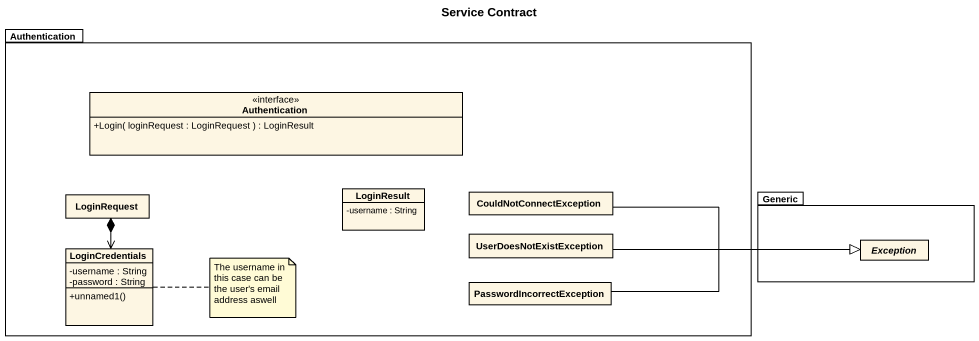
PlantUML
@startuml
title Service Contract
hide circle
hide empty members
skinparam classAttributeIconSize 0
package Authentication {
  interface "Authentication" as Authentication_2 {
    +Login( loginRequest : LoginRequest ) : LoginResult
  }
  class LoginRequest
  class LoginResult {
    -username : String
  }
  class CouldNotConnectException
  class UserDoesNotExistException
  class LoginCredentials {
    -username : String
    -password : String
    +unnamed1()
  }
  class PasswordIncorrectException
}
package Generic {
  abstract class "Exception" as Exception_
}
LoginRequest *--> LoginCredentials
CouldNotConnectException -right-|> Exception_
UserDoesNotExistException -right-|> Exception_
PasswordIncorrectException -right-|> Exception_
note right of LoginCredentials : The username in this case can be the user's email address aswell
@enduml
